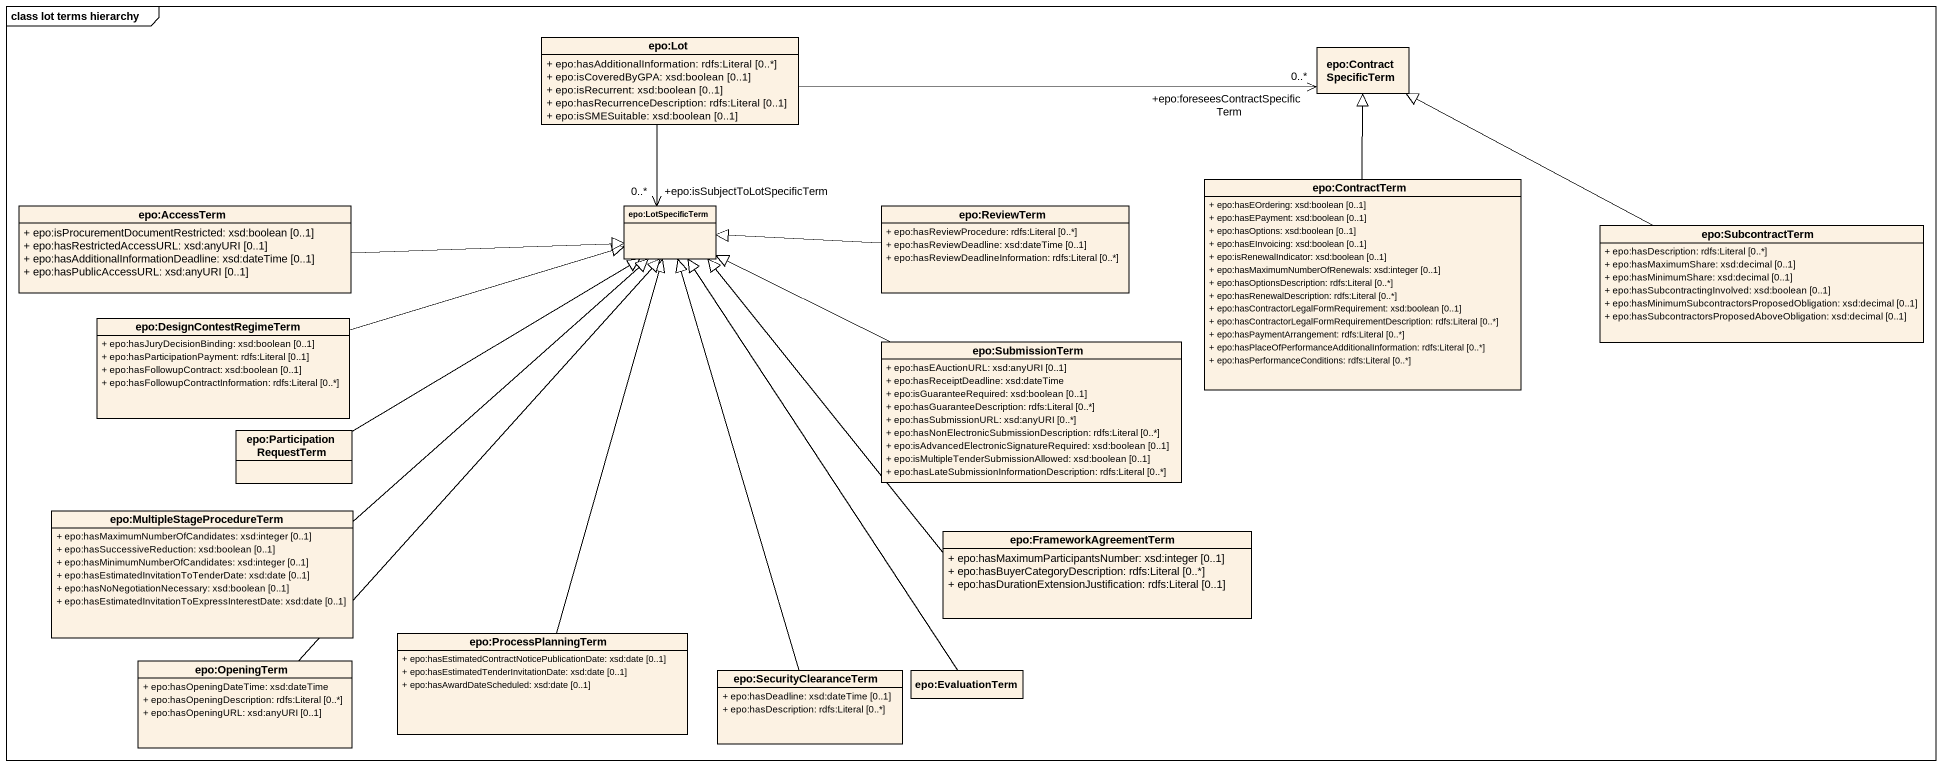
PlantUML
@startuml
mainframe class lot terms hierarchy
hide circle
hide empty members
skinparam classAttributeIconSize 0
class "epo:Lot" as epo_Lot {
  + epo:hasAdditionalInformation: rdfs:Literal [0..*]
  + epo:isCoveredByGPA: xsd:boolean [0..1]
  + epo:isRecurrent: xsd:boolean [0..1]
  + epo:hasRecurrenceDescription: rdfs:Literal [0..1]
  + epo:isSMESuitable: xsd:boolean [0..1]
}
class "epo:ContractSpecificTerm" as epo_ContractSpecificTerm
class "epo:ContractTerm" as epo_ContractTerm {
  + epo:hasEOrdering: xsd:boolean [0..1]
  + epo:hasEPayment: xsd:boolean [0..1]
  + epo:hasOptions: xsd:boolean [0..1]
  + epo:hasEInvoicing: xsd:boolean [0..1]
  + epo:isRenewalIndicator: xsd:boolean [0..1]
  + epo:hasMaximumNumberOfRenewals: xsd:integer [0..1]
  + epo:hasOptionsDescription: rdfs:Literal [0..*]
  + epo:hasRenewalDescription: rdfs:Literal [0..*]
  + epo:hasContractorLegalFormRequirement: xsd:boolean [0..1]
  + epo:hasContractorLegalFormRequirementDescription: rdfs:Literal [0..*]
  + epo:hasPaymentArrangement: rdfs:Literal [0..*]
  + epo:hasPlaceOfPerformanceAdditionalInformation: rdfs:Literal [0..*]
  + epo:hasPerformanceConditions: rdfs:Literal [0..*]
}
class "epo:AccessTerm" as epo_AccessTerm {
  + epo:isProcurementDocumentRestricted: xsd:boolean [0..1]
  + epo:hasRestrictedAccessURL: xsd:anyURI [0..1]
  + epo:hasAdditionalInformationDeadline: xsd:dateTime [0..1]
  + epo:hasPublicAccessURL: xsd:anyURI [0..1]
}
class "epo:LotSpecificTerm" as epo_LotSpecificTerm
class "epo:ReviewTerm" as epo_ReviewTerm {
  + epo:hasReviewProcedure: rdfs:Literal [0..*]
  + epo:hasReviewDeadline: xsd:dateTime [0..1]
  + epo:hasReviewDeadlineInformation: rdfs:Literal [0..*]
}
class "epo:SubcontractTerm" as epo_SubcontractTerm {
  + epo:hasDescription: rdfs:Literal [0..*]
  + epo:hasMaximumShare: xsd:decimal [0..1]
  + epo:hasMinimumShare: xsd:decimal [0..1]
  + epo:hasSubcontractingInvolved: xsd:boolean [0..1]
  + epo:hasMinimumSubcontractorsProposedObligation: xsd:decimal [0..1]
  + epo:hasSubcontractorsProposedAboveObligation: xsd:decimal [0..1]
}
class "epo:DesignContestRegimeTerm" as epo_DesignContestRegimeTerm {
  + epo:hasJuryDecisionBinding: xsd:boolean [0..1]
  + epo:hasParticipationPayment: rdfs:Literal [0..1]
  + epo:hasFollowupContract: xsd:boolean [0..1]
  + epo:hasFollowupContractInformation: rdfs:Literal [0..*]
}
class "epo:SubmissionTerm" as epo_SubmissionTerm {
  + epo:hasEAuctionURL: xsd:anyURI [0..1]
  + epo:hasReceiptDeadline: xsd:dateTime
  + epo:isGuaranteeRequired: xsd:boolean [0..1]
  + epo:hasGuaranteeDescription: rdfs:Literal [0..*]
  + epo:hasSubmissionURL: xsd:anyURI [0..*]
  + epo:hasNonElectronicSubmissionDescription: rdfs:Literal [0..*]
  + epo:isAdvancedElectronicSignatureRequired: xsd:boolean [0..1]
  + epo:isMultipleTenderSubmissionAllowed: xsd:boolean [0..1]
  + epo:hasLateSubmissionInformationDescription: rdfs:Literal [0..*]
}
class "epo:ParticipationRequestTerm" as epo_ParticipationRequestTerm
class "epo:MultipleStageProcedureTerm" as epo_MultipleStageProcedureTe {
  + epo:hasMaximumNumberOfCandidates: xsd:integer [0..1]
  + epo:hasSuccessiveReduction: xsd:boolean [0..1]
  + epo:hasMinimumNumberOfCandidates: xsd:integer [0..1]
  + epo:hasEstimatedInvitationToTenderDate: xsd:date [0..1]
  + epo:hasNoNegotiationNecessary: xsd:boolean [0..1]
  + epo:hasEstimatedInvitationToExpressInterestDate: xsd:date [0..1]
}
class "epo:FrameworkAgreementTerm" as epo_FrameworkAgreementTerm {
  + epo:hasMaximumParticipantsNumber: xsd:integer [0..1]
  + epo:hasBuyerCategoryDescription: rdfs:Literal [0..*]
  + epo:hasDurationExtensionJustification: rdfs:Literal [0..1]
}
class "epo:OpeningTerm" as epo_OpeningTerm {
  + epo:hasOpeningDateTime: xsd:dateTime
  + epo:hasOpeningDescription: rdfs:Literal [0..*]
  + epo:hasOpeningURL: xsd:anyURI [0..1]
}
class "epo:ProcessPlanningTerm" as epo_ProcessPlanningTerm {
  + epo:hasEstimatedContractNoticePublicationDate: xsd:date [0..1]
  + epo:hasEstimatedTenderInvitationDate: xsd:date [0..1]
  + epo:hasAwardDateScheduled: xsd:date [0..1]
}
class "epo:SecurityClearanceTerm" as epo_SecurityClearanceTerm {
  + epo:hasDeadline: xsd:dateTime [0..1]
  + epo:hasDescription: rdfs:Literal [0..*]
}
class "epo:EvaluationTerm" as epo_EvaluationTerm
epo_Lot -right-> "+epo:foreseesContractSpecificTerm\n0..*" epo_ContractSpecificTerm
epo_Lot --> "+epo:isSubjectToLotSpecificTerm\n0..*" epo_LotSpecificTerm
epo_ContractTerm -up-|> epo_ContractSpecificTerm
epo_AccessTerm -right-|> epo_LotSpecificTerm
epo_ReviewTerm -left-|> epo_LotSpecificTerm
epo_SubcontractTerm -left-|> epo_ContractSpecificTerm
epo_DesignContestRegimeTerm -right-|> epo_LotSpecificTerm
epo_SubmissionTerm -left-|> epo_LotSpecificTerm
epo_ParticipationRequestTerm -right-|> epo_LotSpecificTerm
epo_MultipleStageProcedureTe -up-|> epo_LotSpecificTerm
epo_FrameworkAgreementTerm -up-|> epo_LotSpecificTerm
epo_OpeningTerm -up-|> epo_LotSpecificTerm
epo_ProcessPlanningTerm -up-|> epo_LotSpecificTerm
epo_SecurityClearanceTerm -up-|> epo_LotSpecificTerm
epo_EvaluationTerm -up-|> epo_LotSpecificTerm
@enduml
